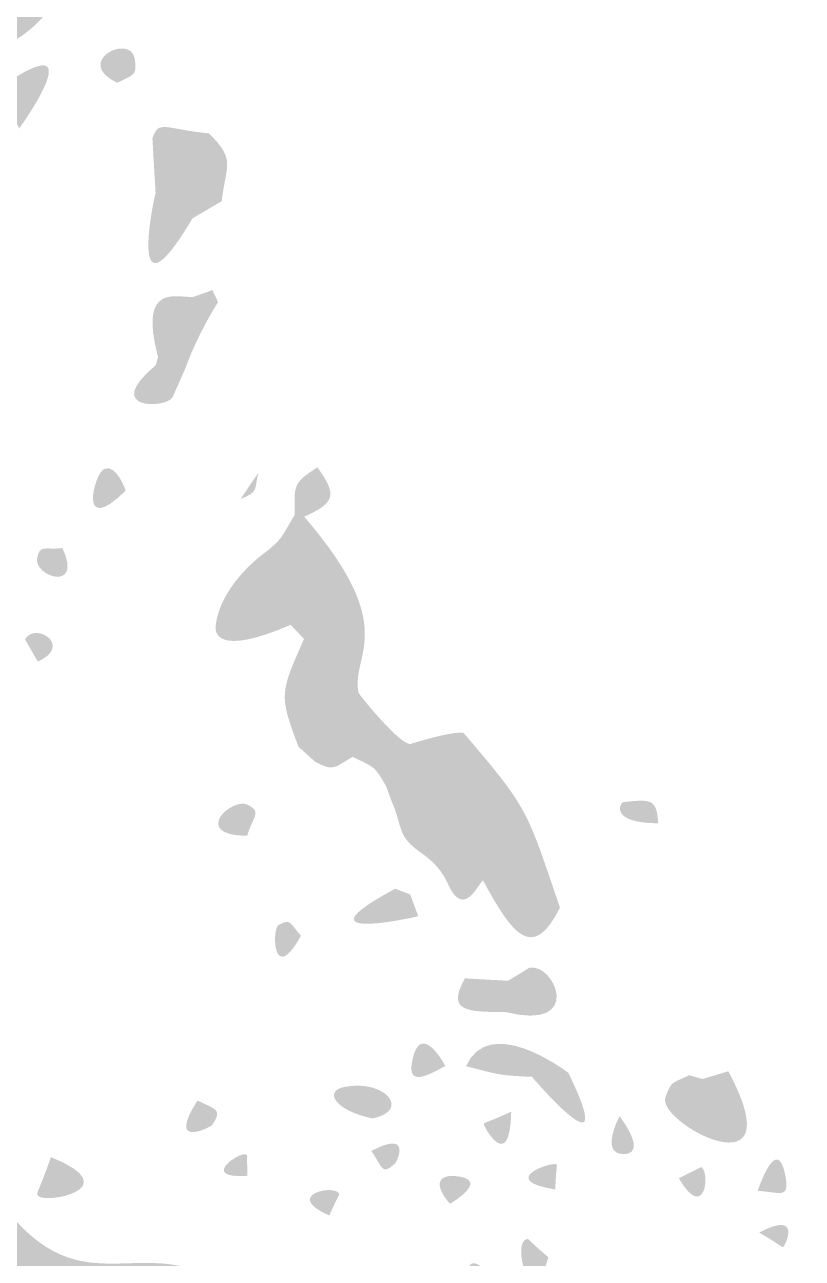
# Model space of a CAD drawing. Header units: millimetres. Extents: x 1329 to 1518, y 49 to 125.
# Drawn here: x 1370.78 to 1380.4, y 64.2 to 79.45 of the extents above; entities that cross this region are included whole.
import ezdxf

# ---------------------------------------------------------------- set-up
doc = ezdxf.new("R2010")
doc.units = ezdxf.units.MM

msp = doc.modelspace()

# ---------------------------------------------------------------- hatches: boundary and pattern name
at = {"true_color": 0x080808, "transparency": 33554687}
h = msp.add_hatch(color=18, dxfattribs=at)
edge = h.paths.add_edge_path(flags=0)
edge.add_spline(control_points=[(1370.776, 80.853), (1370.776, 80.853), (1371.09, 80.781), (1371.09, 80.781), (1371.09, 80.781), (1371.337, 80.466), (1371.337, 80.466), (1371.337, 80.466), (1371.23, 80.4), (1371.23, 80.4), (1370.915, 80.224), (1370.641, 80.266), (1370.894, 80.009), (1371.042, 79.859), (1371.003, 79.854), (1371.125, 79.682), (1370.287, 78.612), (1369.544, 79.425), (1369.452, 79.525), (1369.997, 80.356), (1369.837, 80.57), (1370.776, 80.853)], knot_values=[0, 0, 0, 0, 1, 1, 1, 2, 2, 2, 3, 3, 3, 4, 4, 4, 5, 5, 5, 6, 6, 6, 7, 7, 7, 7], degree=3, periodic=1)
h = msp.add_hatch(color=18, dxfattribs=at)
edge = h.paths.add_edge_path(flags=0)
edge.add_spline(control_points=[(1370.715, 78.167), (1370.549, 78.553), (1370.362, 78.61), (1370.641, 78.785), (1371.573, 79.367), (1370.744, 78.207), (1370.715, 78.167)], knot_values=[0, 0, 0, 0, 1, 1, 1, 2, 2, 2, 2], degree=3, periodic=1)
h = msp.add_hatch(color=18, dxfattribs=at)
edge = h.paths.add_edge_path(flags=0)
edge.add_spline(control_points=[(1371.927, 78.733), (1371.379, 78.994), (1372.086, 79.345), (1372.142, 79.039), (1372.184, 78.814), (1372.12, 78.832), (1371.927, 78.733)], knot_values=[0, 0, 0, 0, 1, 1, 1, 2, 2, 2, 2], degree=3, periodic=1)
h = msp.add_hatch(color=18, dxfattribs=at)
edge = h.paths.add_edge_path(flags=0)
edge.add_spline(control_points=[(1373.064, 78.107), (1373.394, 77.776), (1373.276, 77.734), (1373.219, 77.269), (1373.219, 77.269), (1372.859, 77.058), (1372.859, 77.058), (1372.476, 77.329), (1372.487, 77.33), (1372.402, 77.369), (1372.402, 77.369), (1372.363, 78.047), (1372.363, 78.047), (1372.442, 78.283), (1372.512, 78.161), (1373.064, 78.107)], knot_values=[0, 0, 0, 0, 1, 1, 1, 2, 2, 2, 3, 3, 3, 4, 4, 4, 5, 5, 5, 5], degree=3, periodic=1)
h = msp.add_hatch(color=18, dxfattribs=at)
edge = h.paths.add_edge_path(flags=0)
edge.add_spline(control_points=[(1372.402, 77.369), (1372.487, 77.33), (1372.476, 77.329), (1372.859, 77.058), (1372.034, 75.669), (1372.384, 77.328), (1372.402, 77.369)], knot_values=[0, 0, 0, 0, 1, 1, 1, 2, 2, 2, 2], degree=3, periodic=1)
h = msp.add_hatch(color=18, dxfattribs=at)
edge = h.paths.add_edge_path(flags=0)
edge.add_spline(control_points=[(1373.104, 76.171), (1373.104, 76.171), (1373.175, 76.022), (1373.175, 76.022), (1373.135, 75.959), (1372.914, 75.606), (1372.765, 75.19), (1372.765, 75.19), (1372.694, 75.469), (1372.694, 75.469), (1372.524, 75.559), (1372.554, 75.474), (1372.432, 75.343), (1372.181, 76.288), (1372.689, 76.065), (1372.874, 76.088), (1372.874, 76.088), (1373.104, 76.171), (1373.104, 76.171)], knot_values=[0, 0, 0, 0, 1, 1, 1, 2, 2, 2, 3, 3, 3, 4, 4, 4, 5, 5, 5, 6, 6, 6, 6], degree=3, periodic=1)
h = msp.add_hatch(color=18, dxfattribs=at)
edge = h.paths.add_edge_path(flags=0)
edge.add_spline(control_points=[(1372.694, 75.469), (1372.694, 75.469), (1372.403, 75.241), (1372.403, 75.241), (1372.403, 75.241), (1372.432, 75.343), (1372.432, 75.343), (1372.554, 75.474), (1372.524, 75.559), (1372.694, 75.469)], knot_values=[0, 0, 0, 0, 1, 1, 1, 2, 2, 2, 3, 3, 3, 3], degree=3, periodic=1)
h = msp.add_hatch(color=18, dxfattribs=at)
edge = h.paths.add_edge_path(flags=0)
edge.add_spline(control_points=[(1372.694, 75.469), (1372.694, 75.469), (1372.765, 75.19), (1372.765, 75.19), (1372.608, 74.841), (1372.624, 74.866), (1372.608, 74.841), (1372.52, 74.707), (1371.735, 74.687), (1372.403, 75.241), (1372.403, 75.241), (1372.694, 75.469), (1372.694, 75.469)], knot_values=[0, 0, 0, 0, 1, 1, 1, 2, 2, 2, 3, 3, 3, 4, 4, 4, 4], degree=3, periodic=1)
h = msp.add_hatch(color=18, dxfattribs=at)
edge = h.paths.add_edge_path(flags=0)
edge.add_spline(control_points=[(1372.032, 73.692), (1371.429, 73.097), (1371.643, 73.92), (1371.773, 73.963), (1371.919, 74.013), (1372.022, 73.721), (1372.032, 73.692)], knot_values=[0, 0, 0, 0, 1, 1, 1, 2, 2, 2, 2], degree=3, periodic=1)
h = msp.add_hatch(color=18, dxfattribs=at)
edge = h.paths.add_edge_path(flags=0)
edge.add_spline(control_points=[(1374.403, 73.981), (1374.648, 73.639), (1374.627, 73.544), (1374.24, 73.37), (1374.24, 73.37), (1374.122, 73.392), (1374.122, 73.392), (1374.121, 73.755), (1374.089, 73.778), (1374.403, 73.981)], knot_values=[0, 0, 0, 0, 1, 1, 1, 2, 2, 2, 3, 3, 3, 3], degree=3, periodic=1)
h = msp.add_hatch(color=18, dxfattribs=at)
edge = h.paths.add_edge_path(flags=0)
edge.add_spline(control_points=[(1373.671, 73.912), (1373.624, 73.704), (1373.676, 73.677), (1373.454, 73.59), (1373.454, 73.59), (1373.671, 73.912), (1373.671, 73.912)], knot_values=[0, 0, 0, 0, 1, 1, 1, 2, 2, 2, 2], degree=3, periodic=1)
h = msp.add_hatch(color=18, dxfattribs=at)
edge = h.paths.add_edge_path(flags=0)
edge.add_spline(control_points=[(1374.122, 73.392), (1374.122, 73.392), (1374.24, 73.37), (1374.24, 73.37), (1375.442, 71.975), (1374.812, 71.675), (1374.912, 71.196), (1374.919, 71.166), (1375.443, 70.526), (1375.558, 70.562), (1375.609, 70.578), (1376.057, 70.719), (1376.209, 70.699), (1377.035, 69.739), (1376.991, 69.734), (1377.403, 68.538), (1377.065, 67.863), (1376.813, 68.206), (1376.452, 68.873), (1376.327, 69.767), (1376.216, 69.849), (1375.313, 69.872), (1375.313, 69.872), (1375.255, 70.036), (1375.255, 70.036), (1375.11, 70.285), (1375.116, 70.269), (1374.838, 70.401), (1374.595, 70.898), (1374.432, 70.601), (1374.372, 70.343), (1374.372, 70.343), (1374.169, 70.527), (1374.169, 70.527), (1373.919, 71.185), (1373.948, 71.195), (1374.237, 71.86), (1374.237, 71.86), (1374.072, 72.033), (1374.072, 72.033), (1374.055, 72.105), (1373.942, 72.598), (1373.703, 72.887), (1373.978, 73.097), (1373.945, 73.1), (1374.122, 73.392)], knot_values=[0, 0, 0, 0, 1, 1, 1, 2, 2, 2, 3, 3, 3, 4, 4, 4, 5, 5, 5, 6, 6, 6, 7, 7, 7, 8, 8, 8, 9, 9, 9, 10, 10, 10, 11, 11, 11, 12, 12, 12, 13, 13, 13, 14, 14, 14, 15, 15, 15, 15], degree=3, periodic=1)
h = msp.add_hatch(color=18, dxfattribs=at)
edge = h.paths.add_edge_path(flags=0)
edge.add_spline(control_points=[(1371.25, 72.983), (1371.508, 72.429), (1370.89, 72.633), (1370.937, 72.86), (1370.973, 73.032), (1371.031, 72.956), (1371.25, 72.983)], knot_values=[0, 0, 0, 0, 1, 1, 1, 2, 2, 2, 2], degree=3, periodic=1)
h = msp.add_hatch(color=18, dxfattribs=at)
edge = h.paths.add_edge_path(flags=0)
edge.add_spline(control_points=[(1373.703, 72.887), (1373.942, 72.598), (1374.055, 72.105), (1374.072, 72.033), (1373.144, 71.633), (1373.136, 71.948), (1373.145, 72.023), (1373.196, 72.48), (1373.639, 72.836), (1373.703, 72.887)], knot_values=[0, 0, 0, 0, 1, 1, 1, 2, 2, 2, 3, 3, 3, 3], degree=3, periodic=1)
h = msp.add_hatch(color=18, dxfattribs=at)
edge = h.paths.add_edge_path(flags=0)
edge.add_spline(control_points=[(1370.946, 71.579), (1370.946, 71.579), (1370.787, 71.854), (1370.787, 71.854), (1370.912, 72.075), (1371.388, 71.779), (1370.946, 71.579)], knot_values=[0, 0, 0, 0, 1, 1, 1, 2, 2, 2, 2], degree=3, periodic=1)
h = msp.add_hatch(color=18, dxfattribs=at)
edge = h.paths.add_edge_path(flags=0)
edge.add_spline(control_points=[(1374.372, 70.343), (1374.432, 70.601), (1374.595, 70.898), (1374.838, 70.401), (1374.601, 70.266), (1374.61, 70.219), (1374.372, 70.343)], knot_values=[0, 0, 0, 0, 1, 1, 1, 2, 2, 2, 2], degree=3, periodic=1)
h = msp.add_hatch(color=18, dxfattribs=at)
edge = h.paths.add_edge_path(flags=0)
edge.add_spline(control_points=[(1373.534, 69.426), (1372.831, 69.427), (1373.348, 69.914), (1373.545, 69.808), (1373.718, 69.714), (1373.61, 69.678), (1373.534, 69.426)], knot_values=[0, 0, 0, 0, 1, 1, 1, 2, 2, 2, 2], degree=3, periodic=1)
h = msp.add_hatch(color=18, dxfattribs=at)
edge = h.paths.add_edge_path(flags=0)
edge.add_spline(control_points=[(1375.313, 69.872), (1376.216, 69.849), (1376.327, 69.767), (1376.452, 68.873), (1376.393, 68.847), (1376.215, 68.379), (1376.015, 68.837), (1375.922, 69.05), (1375.743, 69.174), (1375.712, 69.196), (1375.367, 69.435), (1375.477, 69.502), (1375.313, 69.872)], knot_values=[0, 0, 0, 0, 1, 1, 1, 2, 2, 2, 3, 3, 3, 4, 4, 4, 4], degree=3, periodic=1)
h = msp.add_hatch(color=18, dxfattribs=at)
edge = h.paths.add_edge_path(flags=0)
edge.add_spline(control_points=[(1378.618, 69.58), (1378.002, 69.585), (1378.149, 69.839), (1378.189, 69.843), (1378.528, 69.878), (1378.599, 69.887), (1378.618, 69.58)], knot_values=[0, 0, 0, 0, 1, 1, 1, 2, 2, 2, 2], degree=3, periodic=1)
h = msp.add_hatch(color=18, dxfattribs=at)
edge = h.paths.add_edge_path(flags=0)
edge.add_spline(control_points=[(1375.365, 68.772), (1375.365, 68.772), (1375.551, 68.701), (1375.551, 68.701), (1375.551, 68.701), (1375.649, 68.434), (1375.649, 68.434), (1375.618, 68.418), (1374.082, 68.083), (1375.365, 68.772)], knot_values=[0, 0, 0, 0, 1, 1, 1, 2, 2, 2, 3, 3, 3, 3], degree=3, periodic=1)
h = msp.add_hatch(color=18, dxfattribs=at)
edge = h.paths.add_edge_path(flags=0)
edge.add_spline(control_points=[(1374.2, 68.191), (1373.85, 67.556), (1373.839, 68.278), (1373.922, 68.323), (1374.085, 68.414), (1374.067, 68.332), (1374.2, 68.191)], knot_values=[0, 0, 0, 0, 1, 1, 1, 2, 2, 2, 2], degree=3, periodic=1)
h = msp.add_hatch(color=18, dxfattribs=at)
edge = h.paths.add_edge_path(flags=0)
edge.add_spline(control_points=[(1376.76, 67.634), (1377.031, 67.795), (1377.006, 67.79), (1377.031, 67.795), (1377.336, 67.852), (1377.705, 67.007), (1376.734, 67.246), (1376.734, 67.246), (1376.76, 67.634), (1376.76, 67.634)], knot_values=[0, 0, 0, 0, 1, 1, 1, 2, 2, 2, 3, 3, 3, 3], degree=3, periodic=1)
h = msp.add_hatch(color=18, dxfattribs=at)
edge = h.paths.add_edge_path(flags=0)
edge.add_spline(control_points=[(1376.226, 67.664), (1376.226, 67.664), (1376.76, 67.634), (1376.76, 67.634), (1376.76, 67.634), (1376.734, 67.246), (1376.734, 67.246), (1376.251, 67.252), (1375.997, 67.249), (1376.226, 67.664)], knot_values=[0, 0, 0, 0, 1, 1, 1, 2, 2, 2, 3, 3, 3, 3], degree=3, periodic=1)
h = msp.add_hatch(color=18, dxfattribs=at)
edge = h.paths.add_edge_path(flags=0)
edge.add_spline(control_points=[(1375.985, 66.582), (1375.701, 66.421), (1375.501, 66.343), (1375.585, 66.686), (1375.69, 67.117), (1375.969, 66.612), (1375.985, 66.582)], knot_values=[0, 0, 0, 0, 1, 1, 1, 2, 2, 2, 2], degree=3, periodic=1)
h = msp.add_hatch(color=18, dxfattribs=at)
edge = h.paths.add_edge_path(flags=0)
edge.add_spline(control_points=[(1376.24, 66.578), (1376.527, 67.218), (1377.424, 66.557), (1377.506, 66.497), (1377.471, 66.506), (1377.477, 66.477), (1377.056, 66.447), (1376.637, 66.465), (1376.658, 66.473), (1376.24, 66.578)], knot_values=[0, 0, 0, 0, 1, 1, 1, 2, 2, 2, 3, 3, 3, 3], degree=3, periodic=1)
h = msp.add_hatch(color=18, dxfattribs=at)
edge = h.paths.add_edge_path(flags=0)
edge.add_spline(control_points=[(1377.506, 66.497), (1378.157, 65.16), (1377.08, 66.419), (1377.056, 66.447), (1377.477, 66.477), (1377.471, 66.506), (1377.506, 66.497)], knot_values=[0, 0, 0, 0, 1, 1, 1, 2, 2, 2, 2], degree=3, periodic=1)
h = msp.add_hatch(color=18, dxfattribs=at)
edge = h.paths.add_edge_path(flags=0)
edge.add_spline(control_points=[(1379.485, 66.516), (1380.322, 64.954), (1378.595, 65.88), (1378.706, 66.192), (1378.78, 66.4), (1378.791, 66.365), (1379.002, 66.467), (1379.002, 66.467), (1379.166, 66.42), (1379.166, 66.42), (1379.166, 66.42), (1379.485, 66.516), (1379.485, 66.516)], knot_values=[0, 0, 0, 0, 1, 1, 1, 2, 2, 2, 3, 3, 3, 4, 4, 4, 4], degree=3, periodic=1)
h = msp.add_hatch(color=18, dxfattribs=at)
edge = h.paths.add_edge_path(flags=0)
edge.add_spline(control_points=[(1375.084, 65.932), (1374.623, 66.029), (1374.471, 66.272), (1374.743, 66.323), (1375.244, 66.418), (1375.563, 66.029), (1375.084, 65.932)], knot_values=[0, 0, 0, 0, 1, 1, 1, 2, 2, 2, 2], degree=3, periodic=1)
h = msp.add_hatch(color=18, dxfattribs=at)
edge = h.paths.add_edge_path(flags=0)
edge.add_spline(control_points=[(1372.92, 66.154), (1373.143, 66.045), (1373.235, 66.047), (1373.1, 65.85), (1373.084, 65.827), (1372.527, 65.54), (1372.92, 66.154)], knot_values=[0, 0, 0, 0, 1, 1, 1, 2, 2, 2, 2], degree=3, periodic=1)
h = msp.add_hatch(color=18, dxfattribs=at)
edge = h.paths.add_edge_path(flags=0)
edge.add_spline(control_points=[(1376.8, 66.016), (1376.784, 65.242), (1376.461, 65.83), (1376.462, 65.86), (1376.462, 65.89), (1376.462, 65.86), (1376.8, 66.016)], knot_values=[0, 0, 0, 0, 1, 1, 1, 2, 2, 2, 2], degree=3, periodic=1)
h = msp.add_hatch(color=18, dxfattribs=at)
edge = h.paths.add_edge_path(flags=0)
edge.add_spline(control_points=[(1378.14, 65.961), (1378.497, 65.469), (1378.206, 65.49), (1378.169, 65.493), (1377.91, 65.512), (1378.123, 65.928), (1378.14, 65.961)], knot_values=[0, 0, 0, 0, 1, 1, 1, 2, 2, 2, 2], degree=3, periodic=1)
h = msp.add_hatch(color=18, dxfattribs=at)
edge = h.paths.add_edge_path(flags=0)
edge.add_spline(control_points=[(1375.069, 65.531), (1375.578, 65.797), (1375.387, 65.4), (1375.367, 65.381), (1375.196, 65.214), (1375.204, 65.343), (1375.069, 65.531)], knot_values=[0, 0, 0, 0, 1, 1, 1, 2, 2, 2, 2], degree=3, periodic=1)
h = msp.add_hatch(color=18, dxfattribs=at)
edge = h.paths.add_edge_path(flags=0)
edge.add_spline(control_points=[(1379.848, 65.037), (1379.858, 65.066), (1380.092, 65.77), (1380.193, 65.21), (1380.244, 64.927), (1380.113, 65.025), (1379.848, 65.037)], knot_values=[0, 0, 0, 0, 1, 1, 1, 2, 2, 2, 2], degree=3, periodic=1)
h = msp.add_hatch(color=18, dxfattribs=at)
edge = h.paths.add_edge_path(flags=0)
edge.add_spline(control_points=[(1371.108, 65.455), (1372.092, 65.057), (1370.992, 64.862), (1370.942, 64.984), (1370.927, 65.021), (1370.955, 65.019), (1371.108, 65.455)], knot_values=[0, 0, 0, 0, 1, 1, 1, 2, 2, 2, 2], degree=3, periodic=1)
h = msp.add_hatch(color=18, dxfattribs=at)
edge = h.paths.add_edge_path(flags=0)
edge.add_spline(control_points=[(1373.539, 65.224), (1372.917, 65.182), (1373.466, 65.542), (1373.527, 65.485), (1373.543, 65.471), (1373.527, 65.485), (1373.539, 65.224)], knot_values=[0, 0, 0, 0, 1, 1, 1, 2, 2, 2, 2], degree=3, periodic=1)
h = msp.add_hatch(color=18, dxfattribs=at)
edge = h.paths.add_edge_path(flags=0)
edge.add_spline(control_points=[(1370.244, 65.176), (1370.339, 65.056), (1370.445, 64.945), (1370.54, 64.825), (1371.632, 63.438), (1372.386, 64.809), (1373.639, 63.566), (1373.692, 63.226), (1373.622, 63.225), (1373.269, 63.152), (1373.242, 63.306), (1373.082, 64.202), (1371.393, 63.591), (1370.408, 63.473), (1369.861, 64.237), (1369.777, 64.354), (1369.839, 65.121), (1369.468, 64.757), (1369.439, 64.729), (1369.321, 64.523), (1369.324, 64.542), (1369.321, 64.523), (1369.197, 63.759), (1368.86, 64.499), (1368.844, 64.534), (1369.296, 65.287), (1369.365, 65.397), (1370.244, 65.176)], knot_values=[0, 0, 0, 0, 1, 1, 1, 2, 2, 2, 3, 3, 3, 4, 4, 4, 5, 5, 5, 6, 6, 6, 7, 7, 7, 8, 8, 8, 9, 9, 9, 9], degree=3, periodic=1)
h = msp.add_hatch(color=18, dxfattribs=at)
edge = h.paths.add_edge_path(flags=0)
edge.add_spline(control_points=[(1377.344, 65.055), (1376.616, 65.171), (1377.305, 65.401), (1377.356, 65.365), (1377.377, 65.351), (1377.356, 65.365), (1377.344, 65.055)], knot_values=[0, 0, 0, 0, 1, 1, 1, 2, 2, 2, 2], degree=3, periodic=1)
h = msp.add_hatch(color=18, dxfattribs=at)
edge = h.paths.add_edge_path(flags=0)
edge.add_spline(control_points=[(1378.873, 65.193), (1378.873, 65.193), (1379.149, 65.332), (1379.149, 65.332), (1379.267, 65.261), (1379.192, 64.642), (1378.873, 65.193)], knot_values=[0, 0, 0, 0, 1, 1, 1, 2, 2, 2, 2], degree=3, periodic=1)
h = msp.add_hatch(color=18, dxfattribs=at)
edge = h.paths.add_edge_path(flags=0)
edge.add_spline(control_points=[(1374.55, 64.733), (1373.971, 64.986), (1374.614, 65.123), (1374.67, 65.004), (1374.68, 64.983), (1374.67, 65.004), (1374.55, 64.733)], knot_values=[0, 0, 0, 0, 1, 1, 1, 2, 2, 2, 2], degree=3, periodic=1)
h = msp.add_hatch(color=18, dxfattribs=at)
edge = h.paths.add_edge_path(flags=0)
edge.add_spline(control_points=[(1376.043, 64.876), (1376.025, 64.896), (1375.771, 65.184), (1376.033, 65.221), (1376.061, 65.225), (1376.6, 65.23), (1376.043, 64.876)], knot_values=[0, 0, 0, 0, 1, 1, 1, 2, 2, 2, 2], degree=3, periodic=1)
h = msp.add_hatch(color=18, dxfattribs=at)
edge = h.paths.add_edge_path(flags=0)
edge.add_spline(control_points=[(1379.866, 64.522), (1380.4, 64.805), (1380.189, 64.363), (1380.166, 64.348), (1380.143, 64.333), (1380.166, 64.348), (1379.866, 64.522)], knot_values=[0, 0, 0, 0, 1, 1, 1, 2, 2, 2, 2], degree=3, periodic=1)
h = msp.add_hatch(color=18, dxfattribs=at)
edge = h.paths.add_edge_path(flags=0)
edge.add_spline(control_points=[(1376.363, 63.692), (1376.352, 63.72), (1376.094, 64.416), (1376.529, 64.026), (1376.674, 63.896), (1376.613, 63.563), (1376.522, 63.554), (1376.453, 63.547), (1376.432, 63.699), (1376.363, 63.692)], knot_values=[0, 0, 0, 0, 1, 1, 1, 2, 2, 2, 3, 3, 3, 3], degree=3, periodic=1)
h = msp.add_hatch(color=18, dxfattribs=at)
edge = h.paths.add_edge_path(flags=0)
edge.add_spline(control_points=[(1377.261, 64.215), (1377.044, 63.47), (1376.798, 64.418), (1376.995, 64.442), (1377.022, 64.445), (1376.995, 64.442), (1377.261, 64.215)], knot_values=[0, 0, 0, 0, 1, 1, 1, 2, 2, 2, 2], degree=3, periodic=1)

doc.saveas('drawing.dxf')
